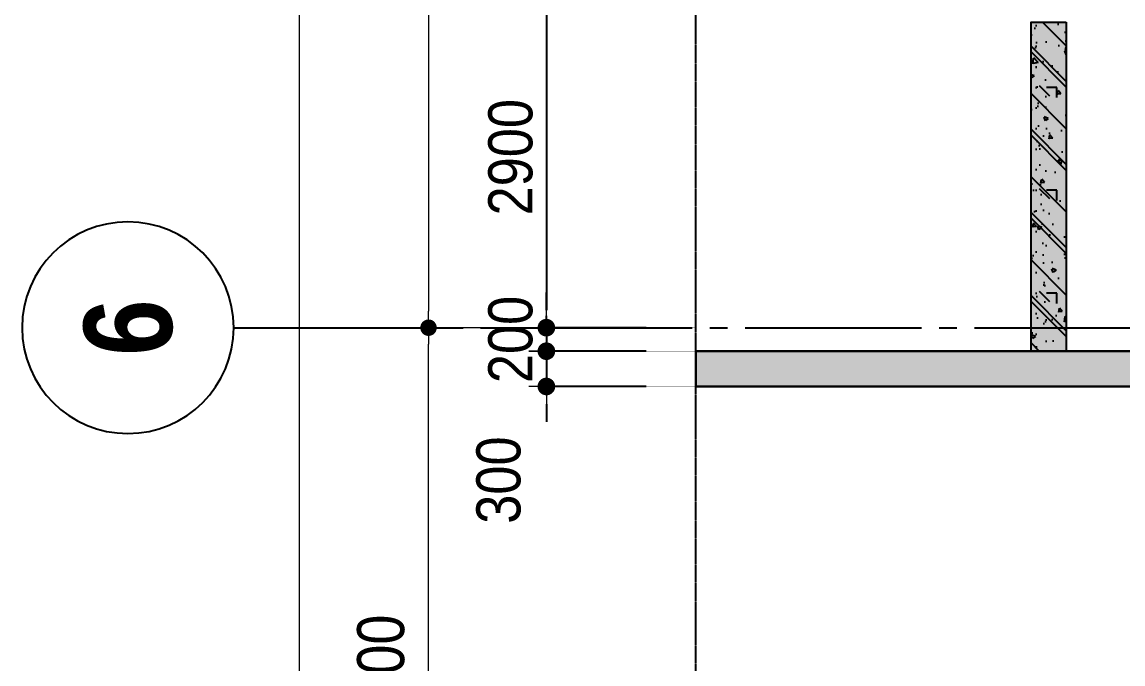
# Model space of a CAD drawing. Header units: millimetres. Extents: x -3973692 to -2843767, y 592734 to 838475.
# Drawn here: x -3277375 to -3268013, y 697371 to 702831 of the extents above; entities that cross this region are included whole.
import ezdxf
from ezdxf.enums import TextEntityAlignment as Align

# ---------------------------------------------------------------- set-up
doc = ezdxf.new("R2010")
doc.units = ezdxf.units.MM
doc.header["$MEASUREMENT"] = 0
doc.header["$PDMODE"] = 3
doc.header["$PDSIZE"] = -20
for name, pattern in [('CHG_XX_Luoi truc-Block B$0$MB_Luoi truc-150-TWB$0$Center101', [13, 10, -1, 1, -1]), ('DIVIDE2', [15.87499999999999, 6.349999999999998, -3.174999999999998, 0, -3.174999999999998, 0, -3.174999999999998]), ('HIDDEN5', [2.8375, 1.25, -1.5875])]:
    doc.linetypes.add(name, pattern=pattern)
doc.layers.get('0').update_dxf_attribs({"lineweight": 9})
doc.layers.get('Defpoints').update_dxf_attribs({"color": 10, "lineweight": 0})
for name, color, linetype, lineweight in [("'S_General_Dim_1", 1, 'Continuous', 18), ("'S_General_Divide_3 Intermediate", 3, 'DIVIDE2', 40), ('CHG_XX_Cot_Block B-T2-3$0$DBAO', 3, 'Continuous', 13), ('CHG_XX_Luoi truc-Block B$0$Dim 200', 1, 'Continuous', 5)]:
    doc.layers.add(name, color=color, linetype=linetype, lineweight=lineweight)
for name, color, linetype in [('CHG_XX_Cot_Block B-T2-3$0$MB_Cot tang 1$0$Concrete Hatch', 218, 'Continuous'), ('CHG_XX_Cot_Block B-T2-3$0$MB_Cot tang 1$0$Concrete Line', 6, 'Continuous'), ('CHG_XX_Cot_Block B-T2-3$0$MB_Cot tang 1$0$Concrete Solid', 216, 'Continuous'), ('CHG_XX_Cot_Block B-T2-3$0$mb_cot tang 4-8 twb$0$Concrete Hatch', 218, 'Continuous'), ('CHG_XX_Cot_Block B-T2-3$0$mb_cot tang 4-8 twb$0$Concrete Line', 6, 'Continuous'), ('CHG_XX_Cot_Block B-T2-3$0$mb_cot tang 4-8 twb$0$Concrete Solid', 216, 'Continuous'), ('CHG_XX_Luoi truc-Block B$0$MB_Luoi truc-150-TWB$0$Grid', 34, 'Continuous'), ('CHG_XX_Luoi truc-Block B$0$MB_Luoi truc-150-TWB$0$Grid Line', 251, 'CHG_XX_Luoi truc-Block B$0$MB_Luoi truc-150-TWB$0$Center101')]:
    doc.layers.add(name, color=color, linetype=linetype)
doc.styles.add('arial', font='arial.ttf', dxfattribs={"width": 0.85})
doc.styles.add('CHG_XX_Luoi truc-Block B$0$MB_Luoi truc-150-TWB$0$Grid A-F$0$VNI-HelveCB', font='')
doc.styles.add('CHG_XX_Luoi truc-Block B$0$Star-HelCon', font='')
doc.styles.get('CHG_XX_Luoi truc-Block B$0$MB_Luoi truc-150-TWB$0$Grid A-F$0$VNI-HelveCB').set_extended_font_data('VNI-Helve-Condense', bold=True)
doc.styles.get('CHG_XX_Luoi truc-Block B$0$Star-HelCon').set_extended_font_data('VNI-Helve-Condense')
doc.dimstyles.new('150', dxfattribs={"dimscale": 150, "dimtxt": 2.5, "dimasz": 1, "dimexe": 0, "dimexo": 0, "dimgap": 0.75, "dimtad": 1, "dimdec": 0, "dimzin": 9, "dimdsep": 46, "dimtxsty": 'arial', "dimblk1": 'DIMDOT', "dimblk2": 'DIMDOT', "dimsah": 1, "dimcen": 2, "dimdle": 3, "dimclre": 8, "dimclrt": 2, "dimadec": 0, "dimazin": 0, "dimtfac": 1, "dimtdec": 0, "dimtix": 1, "dimtmove": 2, "dimatfit": 3, "dimldrblk": 'DIMPIJL', "dimfxl": 1, "dimtvp": 1.8, "dimtolj": 1, "dimtzin": 0, "dimarcsym": 0})
doc.dimstyles.new('CHG_XX_Luoi truc-Block B$0$Dim 200', dxfattribs={"dimscale": 200, "dimtxt": 2, "dimasz": 0.7, "dimexe": 1, "dimexo": 1, "dimgap": 1, "dimtad": 1, "dimdec": 0, "dimzin": 12, "dimdsep": 46, "dimtxsty": 'CHG_XX_Luoi truc-Block B$0$Star-HelCon', "dimblk": 'CHG_XX_Luoi truc-Block B$0$_Dot', "dimcen": 1, "dimclrd": 256, "dimclre": 256, "dimclrt": 3, "dimadec": 0, "dimazin": 0, "dimtfac": 1, "dimtdec": 0, "dimtix": 1, "dimtmove": 2, "dimatfit": 3, "dimldrblk": 'CHG_XX_Luoi truc-Block B$0$HTT Arrow 30', "dimfxl": 1, "dimtolj": 1, "dimtzin": 0, "dimarcsym": 0})

# ---------------------------------------------------------------- blocks, each defined once
blk = doc.blocks.new('*U3043')
at = {"layer": 'CHG_XX_Luoi truc-Block B$0$MB_Luoi truc-150-TWB$0$Grid', "lineweight": -2}
blk.add_line((0, -3), (0, 0), dxfattribs=at)
blk.add_circle((0, -9), 6, dxfattribs=at)
at = {"layer": 'CHG_XX_Luoi truc-Block B$0$MB_Luoi truc-150-TWB$0$Grid Line'}
blk.add_line((0, 0), (0, 189), dxfattribs=at)
at = {"layer": 'CHG_XX_Luoi truc-Block B$0$MB_Luoi truc-150-TWB$0$Grid', "lineweight": -2, "style": 'CHG_XX_Luoi truc-Block B$0$MB_Luoi truc-150-TWB$0$Grid A-F$0$VNI-HelveCB'}
for tag, p in [('GRIDSUB', (0, 198)), ('GRID', (0, -9))]:
    blk.add_attdef(tag, text='', height=5, dxfattribs=at).set_placement(p, align=Align.MIDDLE)
blk = doc.blocks.new('CHG_XX_Luoi truc-Block B$0$_Dot')
at = {"color": 0, "linetype": 'ByBlock', "lineweight": -2}
blk.add_line((-0.5, 0), (-1, 0), dxfattribs=at)
at = {"color": 0, "linetype": 'ByBlock', "const_width": 0.5}
blk.add_lwpolyline([(-0.25, 0, 1), (0.25, 0, 1)], format="xyb", close=True, dxfattribs=at)
blk = doc.blocks.new('*D3057')
at = {"layer": 'CHG_XX_Luoi truc-Block B$0$Dim 200', "lineweight": -2, "transparency": 16777216}
for p, q in [((8025464.087942476, 1071248.634998515), (8023615.11232847, 1071248.634998515)), ((8023815.11232847, 1071108.634998515), (8023815.11232847, 1063988.634998515)), ((8025464.087942476, 1063848.634998515), (8023615.11232847, 1063848.634998515))]:
    blk.add_line(p, q, dxfattribs=at)
at = {"layer": 'Defpoints', "color": 0, "transparency": 16777216}
for p in [(8025664.087942476, 1071248.634998515), (8023815.11232847, 1063848.634998515), (8025664.087942476, 1063848.634998515)]:
    blk.add_point(p, dxfattribs=at)
at = {"layer": 'CHG_XX_Luoi truc-Block B$0$Dim 200', "lineweight": -2, "transparency": 16777216, "xscale": 140, "yscale": 140, "zscale": 140}
for p, rotation in [((8023815.11232847, 1071248.634998515), 90), ((8023815.11232847, 1063848.634998515), 270)]:
    blk.add_blockref('CHG_XX_Luoi truc-Block B$0$_Dot', p, dxfattribs=dict(at, rotation=rotation))
at = {"layer": 'CHG_XX_Luoi truc-Block B$0$Dim 200', "color": 3, "transparency": 16777216, "insert": (8023410.845661803, 1067548.634998517), "char_height": 400, "attachment_point": 5, "rotation": 90, "style": 'CHG_XX_Luoi truc-Block B$0$Star-HelCon'}
blk.add_mtext('\\A1;7400', dxfattribs=at)
blk = doc.blocks.new('CHG_XX_Luoi truc-Block B$0$HTT Arrow 30')
blk.add_hatch(color=256).paths.add_polyline_path([(-2.5, 0.3750000000000002), (-2.5, -0.3749999999999998), (0, 0)])
at = {"color": 0, "linetype": 'ByBlock', "lineweight": -2}
for p, q in [((0, 0), (-2.5, 0.3750000000000002)), ((-2.5, -0.3749999999999998), (-2.5, 0.3750000000000002)), ((0, 0), (-2.5, -0.3749999999999998))]:
    blk.add_line(p, q, dxfattribs=at)
blk = doc.blocks.new('*D3045')
at = {"layer": 'CHG_XX_Luoi truc-Block B$0$Dim 200', "lineweight": -2, "transparency": 16777216}
for p, q in [((8024551.736513704, 1125848.634998515), (8022515.368761293, 1125848.634998515)), ((8022715.368761293, 1125708.634998515), (8022715.368761293, 1047588.634998515)), ((8023790.975346348, 1047448.634998515), (8022515.368761293, 1047448.634998515))]:
    blk.add_line(p, q, dxfattribs=at)
at = {"layer": 'Defpoints', "color": 0, "transparency": 16777216}
for p in [(8024751.736513704, 1125848.634998515), (8022715.368761293, 1047448.634998515), (8023990.975346348, 1047448.634998515)]:
    blk.add_point(p, dxfattribs=at)
at = {"layer": 'CHG_XX_Luoi truc-Block B$0$Dim 200', "lineweight": -2, "transparency": 16777216, "xscale": 140, "yscale": 140, "zscale": 140}
for p, rotation in [((8022715.368761293, 1125848.634998515), 90), ((8022715.368761293, 1047448.634998515), 270)]:
    blk.add_blockref('CHG_XX_Luoi truc-Block B$0$_Dot', p, dxfattribs=dict(at, rotation=rotation))
at = {"layer": 'CHG_XX_Luoi truc-Block B$0$Dim 200', "color": 3, "transparency": 16777216, "insert": (8022311.102094626, 1086648.634998517), "char_height": 400, "attachment_point": 5, "rotation": 90, "style": 'CHG_XX_Luoi truc-Block B$0$Star-HelCon'}
blk.add_mtext('\\A1;78400', dxfattribs=at)
blk = doc.blocks.new('*D3046')
at = {"layer": 'CHG_XX_Luoi truc-Block B$0$Dim 200', "lineweight": -2, "transparency": 16777216}
for p, q in [((8025264.087942476, 1063848.634998515), (8023615.11232847, 1063848.634998515)), ((8023815.11232847, 1058088.635013878), (8023815.11232847, 1063708.634998515)), ((8025167.151533232, 1057948.635013878), (8023615.11232847, 1057948.635013878))]:
    blk.add_line(p, q, dxfattribs=at)
at = {"layer": 'Defpoints', "color": 0, "transparency": 16777216}
for p in [(8023815.11232847, 1063848.634998515), (8025464.087942476, 1063848.634998515), (8025367.151533232, 1057948.635013878)]:
    blk.add_point(p, dxfattribs=at)
at = {"layer": 'CHG_XX_Luoi truc-Block B$0$Dim 200', "lineweight": -2, "transparency": 16777216, "xscale": 140, "yscale": 140, "zscale": 140}
for p, rotation in [((8023815.11232847, 1063848.634998515), 90), ((8023815.11232847, 1057948.635013878), 270)]:
    blk.add_blockref('CHG_XX_Luoi truc-Block B$0$_Dot', p, dxfattribs=dict(at, rotation=rotation))
at = {"layer": 'CHG_XX_Luoi truc-Block B$0$Dim 200', "color": 3, "transparency": 16777216, "insert": (8023410.845661803, 1060898.635006198), "char_height": 400, "attachment_point": 5, "rotation": 90, "style": 'CHG_XX_Luoi truc-Block B$0$Star-HelCon'}
blk.add_mtext('\\A1;5900', dxfattribs=at)
blk = doc.blocks.new('*U3031')
at = {"layer": 'CHG_XX_Cot_Block B-T2-3$0$mb_cot tang 4-8 twb$0$Concrete Hatch'}
h = blk.add_hatch(dxfattribs=at)
h.set_pattern_fill('CONCRETE', color=256, scale=50, style=0, pattern_type=2)
h.set_pattern_definition([(45, (-6900, -49.99999999999986), (-176.7766952966369, 176.7766952966369), []), (45, (-6900, 1.4210854715202e-13), (-353.5533905932737, 353.5533905932738), []), (49.99999999999999, (-6900, -49.99999999999986), (358.6300913003767, -31.37606749129755), [37.5, -412.5]), (355, (-6900, -49.99999999999986), (-69.3756668065, 376.0960668500059), [30, -330]), (100.4514, (-6870.11416, -52.61466999999985), (289.2546908570108, 344.7197710304768), [31.870095, -350.571056]), (46.18420000000002, (-6900, 50.00000000000014), (533.6205243128222, -82.75950716450905), [56.24999999999997, -618.7499999999995]), (96.6356, (-6855.5316275, 43.10334650000013), (467.3313527743517, 487.0589354502209), [47.805144, -525.8565]), (351.1842, (-6900, 50.00000000000014), (467.3309725668136, 487.0593004626623), [45, -495]), (21, (-6850, 25.00000000000014), (298.4535260592309, -201.3094453326694), [37.5, -412.5]), (326.0000000000001, (-6850, 25.00000000000014), (121.6576659607909, 362.5750225234265), [30, -330]), (71.4514, (-6825.1288835, 8.224197000000146), (420.111314290745, 161.2652483549762), [31.870095, -350.571056]), (37.50000000000001, (-6900, -49.99999999999986), (6.079927658645334, 166.4469269156558), [0, -326, 0, -335, 0, -331.25]), (7.499999999999999, (-6900, -49.99999999999986), (131.5347687210743, 197.2058559411801), [0, -191, 0, -318.5, 0, -126.25]), (327.5, (-7011.5, -49.99999999999986), (266.9112180862045, -11.2774358671899), [0, -125, 0, -390, 0, -517.5]), (317.5, (-7061.5, -49.99999999999986), (291.5930846711931, 50.05249116615882), [0, -162.5, 0, -259, 0, -367.5]), (0, (-6725, 125.0000000000001), (0, 875), [87.5, -787.5]), (0, (-6462.5, 300.0000000000001), (0, 875), [87.5, -787.5]), (0, (-6637.5, 650.0000000000001), (0, 875), [87.5, -350, 87.5, -350]), (90, (-6725, 125.0000000000001), (-875, 5.35782974626967e-14), [87.5, -787.5]), (90, (-6637.5, 650.0000000000001), (-875, 5.35782974626967e-14), [87.5, -787.5]), (90, (-6375, 300.0000000000001), (-875, 5.35782974626967e-14), [87.5, -787.5]), (90, (-6200, 562.5000000000001), (-875, 5.35782974626967e-14), [87.5, -787.5]), (135, (-6637.5, 125.0000000000001), (-875.016357447105, 8.881784197001252e-14), [123.76, -1113.7]), (135, (-6550, 650.0000000000001), (-875.016357447105, 8.881784197001252e-14), [123.76, -1113.7]), (45, (-6462.5, 300.0000000000001), (8.881784197001252e-14, 875.016357447105), [123.76, -247.485, 123.76, -742.455]), (0, (-7075, -49.99999999999986), (87.5, 87.5), [-175, 0])])
h.paths.add_polyline_path([(-8650, 150), (-8650, -149.9999999999999), (1800, -150), (1800, 150)])
at = {"layer": 'CHG_XX_Cot_Block B-T2-3$0$mb_cot tang 4-8 twb$0$Concrete Solid'}
blk.add_hatch(color=256, dxfattribs=at).paths.add_polyline_path([(-8650, 150), (-8650, -149.9999999999999), (1800, -150), (1800, 150)])
at = {"layer": 'CHG_XX_Cot_Block B-T2-3$0$mb_cot tang 4-8 twb$0$Concrete Line'}
blk.add_lwpolyline([(-8650, 150), (-8650, -149.9999999999999), (1800, -150), (1800, 150)], close=True, dxfattribs=at)
blk = doc.blocks.new('*U3033')
at = {"layer": 'CHG_XX_Cot_Block B-T2-3$0$MB_Cot tang 1$0$Concrete Hatch'}
h = blk.add_hatch(dxfattribs=at)
h.set_pattern_fill('CONCRETE', color=256, scale=50, style=0, pattern_type=2)
h.set_pattern_definition([(45, (-6900, -49.99999999999986), (-176.7766952966369, 176.7766952966369), []), (45, (-6900, 1.4210854715202e-13), (-353.5533905932737, 353.5533905932738), []), (49.99999999999999, (-6900, -49.99999999999986), (358.6300913003767, -31.37606749129755), [37.5, -412.5]), (355, (-6900, -49.99999999999986), (-69.3756668065, 376.0960668500059), [30, -330]), (100.4514, (-6870.11416, -52.61466999999985), (289.2546908570108, 344.7197710304768), [31.870095, -350.571056]), (46.18420000000001, (-6900, 50.00000000000014), (533.6205243128222, -82.75950716450905), [56.25, -618.75]), (96.6356, (-6855.5316275, 43.10334650000013), (467.3313527743517, 487.0589354502209), [47.805144, -525.8565]), (351.1842, (-6900, 50.00000000000014), (467.3309725668136, 487.0593004626623), [45, -495]), (21, (-6850, 25.00000000000014), (298.4535260592309, -201.3094453326694), [37.5, -412.5]), (326.0000000000001, (-6850, 25.00000000000014), (121.6576659607909, 362.5750225234265), [30, -330]), (71.4514, (-6825.1288835, 8.224197000000146), (420.111314290745, 161.2652483549762), [31.870095, -350.571056]), (37.50000000000001, (-6900, -49.99999999999986), (6.079927658645334, 166.4469269156558), [0, -326, 0, -335, 0, -331.25]), (7.499999999999999, (-6900, -49.99999999999986), (131.5347687210743, 197.2058559411801), [0, -191, 0, -318.5, 0, -126.25]), (327.5, (-7011.5, -49.99999999999986), (266.9112180862045, -11.2774358671899), [0, -125, 0, -390, 0, -517.5]), (317.5, (-7061.5, -49.99999999999986), (291.5930846711931, 50.05249116615882), [0, -162.5, 0, -259, 0, -367.5]), (0, (-6725, 125.0000000000001), (0, 875), [87.5, -787.5]), (0, (-6462.5, 300.0000000000001), (0, 875), [87.5, -787.5]), (0, (-6637.5, 650.0000000000001), (0, 875), [87.5, -350, 87.5, -350]), (90, (-6725, 125.0000000000001), (-875, 5.35782974626967e-14), [87.5, -787.5]), (90, (-6637.5, 650.0000000000001), (-875, 5.35782974626967e-14), [87.5, -787.5]), (90, (-6375, 300.0000000000001), (-875, 5.35782974626967e-14), [87.5, -787.5]), (90, (-6200, 562.5000000000001), (-875, 5.35782974626967e-14), [87.5, -787.5]), (135, (-6637.5, 125.0000000000001), (-875.016357447105, 8.881784197001252e-14), [123.76, -1113.7]), (135, (-6550, 650.0000000000001), (-875.016357447105, 8.881784197001252e-14), [123.76, -1113.7]), (45, (-6462.5, 300.0000000000001), (8.881784197001252e-14, 875.016357447105), [123.76, -247.485, 123.76, -742.455]), (0, (-7075, -49.99999999999986), (87.5, 87.5), [-175, 0])])
h.paths.add_polyline_path([(-8650, 150), (-8650, -149.9999999999999), (1800, -150), (1800, 150)])
at = {"layer": 'CHG_XX_Cot_Block B-T2-3$0$MB_Cot tang 1$0$Concrete Solid'}
blk.add_hatch(color=256, dxfattribs=at).paths.add_polyline_path([(-8650, 150), (-8650, -149.9999999999999), (1800, -150), (1800, 150)])
at = {"layer": 'CHG_XX_Cot_Block B-T2-3$0$MB_Cot tang 1$0$Concrete Line'}
blk.add_lwpolyline([(-8650, 150), (-8650, -149.9999999999999), (1800, -150), (1800, 150)], close=True, dxfattribs=at)
blk = doc.blocks.new('*U3034')
at = {"layer": 'CHG_XX_Cot_Block B-T2-3$0$MB_Cot tang 1$0$Concrete Hatch'}
h = blk.add_hatch(dxfattribs=at)
h.set_pattern_fill('CONCRETE', color=256, scale=50, style=0, pattern_type=2)
h.set_pattern_definition([(45, (-250, 2450.000000000058), (-176.7766952966369, 176.7766952966369), []), (45, (-250, 2500.000000000058), (-353.5533905932737, 353.5533905932738), []), (49.99999999999999, (-250, 2450.000000000058), (358.6300913003767, -31.37606749129755), [37.5, -412.5]), (355, (-250, 2450.000000000058), (-69.3756668065, 376.0960668500059), [30, -330]), (100.4514, (-220.11416, 2447.385330000058), (289.2546908570108, 344.7197710304768), [31.870095, -350.571056]), (46.18420000000001, (-250, 2550.000000000058), (533.6205243128222, -82.75950716450905), [56.25, -618.75]), (96.6356, (-205.5316275, 2543.103346500058), (467.3313527743517, 487.0589354502209), [47.805144, -525.8565]), (351.1842, (-250, 2550.000000000058), (467.3309725668136, 487.0593004626623), [45, -495]), (21, (-200, 2525.000000000058), (298.4535260592309, -201.3094453326694), [37.5, -412.5]), (326.0000000000001, (-200, 2525.000000000058), (121.6576659607909, 362.5750225234265), [30, -330]), (71.4514, (-175.1288835, 2508.224197000058), (420.111314290745, 161.2652483549762), [31.870095, -350.571056]), (37.50000000000001, (-250, 2450.000000000058), (6.079927658645334, 166.4469269156558), [0, -326, 0, -335, 0, -331.25]), (7.499999999999999, (-250, 2450.000000000058), (131.5347687210743, 197.2058559411801), [0, -191, 0, -318.5, 0, -126.25]), (327.5, (-361.5, 2450.000000000058), (266.9112180862045, -11.2774358671899), [0, -125, 0, -390, 0, -517.5]), (317.5, (-411.5, 2450.000000000058), (291.5930846711931, 50.05249116615882), [0, -162.5, 0, -259, 0, -367.5]), (0, (-75, 2625.000000000058), (0, 875), [87.5, -787.5]), (0, (187.5, 2800.000000000058), (0, 875), [87.5, -787.5]), (0, (12.5, 3150.000000000058), (0, 875), [87.5, -350, 87.5, -350]), (90, (-75, 2625.000000000058), (-875, 5.35782974626967e-14), [87.5, -787.5]), (90, (12.5, 3150.000000000058), (-875, 5.35782974626967e-14), [87.5, -787.5]), (90, (275, 2800.000000000058), (-875, 5.35782974626967e-14), [87.5, -787.5]), (90, (450, 3062.500000000058), (-875, 5.35782974626967e-14), [87.5, -787.5]), (135, (12.5, 2625.000000000058), (-875.016357447105, 8.881784197001252e-14), [123.76, -1113.7]), (135, (100, 3150.000000000058), (-875.016357447105, 8.881784197001252e-14), [123.76, -1113.7]), (45, (187.5, 2800.000000000058), (8.881784197001252e-14, 875.016357447105), [123.76, -247.485, 123.76, -742.455]), (0, (-425, 2450.000000000058), (87.5, 87.5), [-175, 0])])
h.paths.add_polyline_path([(-250, 2650.000000000058), (-250, -149.9999999999999), (50, -150), (50, 2650.000000000058)])
at = {"layer": 'CHG_XX_Cot_Block B-T2-3$0$MB_Cot tang 1$0$Concrete Solid'}
blk.add_hatch(color=256, dxfattribs=at).paths.add_polyline_path([(-250, 2650.000000000058), (-250, -149.9999999999999), (50, -150), (50, 2650.000000000058)])
at = {"layer": 'CHG_XX_Cot_Block B-T2-3$0$MB_Cot tang 1$0$Concrete Line'}
blk.add_lwpolyline([(-250, 2650.000000000058), (-250, -149.9999999999999), (50, -150), (50, 2650.000000000058)], close=True, dxfattribs=at)
blk = doc.blocks.new('DIMDOT')
for p, q in [((0, -1), (0, 1)), ((1, 0), (-1, 0))]:
    blk.add_line(p, q)
at = {"const_width": 0.5}
blk.add_lwpolyline([(-0.25, 0, 1), (0.25, 0, 1)], format="xyb", close=True, dxfattribs=at)
blk = doc.blocks.new('*D777')
at = {"layer": "'S_General_Dim_1", "color": 8, "linetype": 'HIDDEN5', "lineweight": -2, "transparency": 16777216}
for p, q in [((-3271645.198556936, 703131.0114495864), (-3272916.35560736, 703131.0114495864)), ((-3271645.198556936, 700231.0114495863), (-3272916.35560736, 700231.0114495863))]:
    blk.add_line(p, q, dxfattribs=at)
at = {"layer": "'S_General_Dim_1", "color": 0, "lineweight": -2, "transparency": 16777216}
blk.add_line((-3272916.35560736, 702981.0114495864), (-3272916.35560736, 700381.0114495863), dxfattribs=at)
at = {"layer": 'Defpoints', "color": 0, "transparency": 16777216}
for p in [(-3271645.198556936, 703131.0114495864), (-3272916.35560736, 700231.0114495863), (-3271645.198556936, 700231.0114495863)]:
    blk.add_point(p, dxfattribs=at)
at = {"layer": "'S_General_Dim_1", "color": 0, "lineweight": -2, "transparency": 16777216, "xscale": 150, "yscale": 150, "zscale": 150}
for p, rotation in [((-3272916.35560736, 703131.0114495864), 90), ((-3272916.35560736, 700231.0114495863), 270)]:
    blk.add_blockref('DIMDOT', p, dxfattribs=dict(at, rotation=rotation))
at = {"layer": "'S_General_Dim_1", "color": 2, "transparency": 16777216, "insert": (-3273220.320477754, 701681.0114495871), "char_height": 375, "attachment_point": 5, "rotation": 90, "style": 'arial'}
blk.add_mtext('\\A1;2900', dxfattribs=at)
blk = doc.blocks.new('DIMPIJL')
at = {"linetype": 'ByBlock'}
blk.add_solid([(-2.5, 0.4166666666666686), (-2.5, -0.4166666666666686), (0, 0)], dxfattribs=at)
blk = doc.blocks.new('*D778')
at = {"layer": "'S_General_Dim_1", "color": 0, "lineweight": -2, "transparency": 16777216}
for p, q in [((-3272916.355607363, 700381.0114495863), (-3272916.355607363, 700531.0114495863)), ((-3272916.355607363, 700231.0114495863), (-3272916.355607363, 700031.0114447172)), ((-3272916.355607363, 699881.0114447172), (-3272916.355607363, 699731.0114447172))]:
    blk.add_line(p, q, dxfattribs=at)
at = {"layer": "'S_General_Dim_1", "color": 8, "linetype": 'HIDDEN5', "lineweight": -2, "transparency": 16777216}
for p, q in [((-3271645.198556936, 700231.0114495863), (-3272916.355607363, 700231.0114495863)), ((-3271645.198556935, 700031.0114447172), (-3272916.355607363, 700031.0114447172))]:
    blk.add_line(p, q, dxfattribs=at)
at = {"layer": 'Defpoints', "color": 0, "transparency": 16777216}
for p in [(-3271645.198556936, 700231.0114495863), (-3272916.355607363, 700031.0114447172), (-3271645.198556935, 700031.0114447172)]:
    blk.add_point(p, dxfattribs=at)
at = {"layer": "'S_General_Dim_1", "color": 0, "lineweight": -2, "transparency": 16777216, "xscale": 150, "yscale": 150, "zscale": 150}
for p, rotation in [((-3272916.355607363, 700231.0114495863), 270), ((-3272916.355607363, 700031.0114447172), 90)]:
    blk.add_blockref('DIMDOT', p, dxfattribs=dict(at, rotation=rotation))
at = {"layer": "'S_General_Dim_1", "color": 2, "transparency": 16777216, "insert": (-3273220.320477758, 700131.0114471526), "char_height": 375, "attachment_point": 5, "rotation": 90, "style": 'arial'}
blk.add_mtext('\\A1;200', dxfattribs=at)
blk = doc.blocks.new('*D779')
at = {"layer": "'S_General_Dim_1", "color": 0, "lineweight": -2, "transparency": 16777216}
for p, q in [((-3272916.355607365, 700181.0114447172), (-3272916.355607365, 700331.0114447172)), ((-3272916.355607365, 700031.0114447172), (-3272916.355607365, 699731.0114447172)), ((-3272916.355607365, 699581.0114447172), (-3272916.355607365, 699431.0114447172))]:
    blk.add_line(p, q, dxfattribs=at)
at = {"layer": "'S_General_Dim_1", "color": 8, "linetype": 'HIDDEN5', "lineweight": -2, "transparency": 16777216}
for p, q in [((-3271645.198556935, 700031.0114447172), (-3272916.355607365, 700031.0114447172)), ((-3271645.198556936, 699731.0114447172), (-3272916.355607365, 699731.0114447172))]:
    blk.add_line(p, q, dxfattribs=at)
at = {"layer": 'Defpoints', "color": 0, "transparency": 16777216}
for p in [(-3271645.198556935, 700031.0114447172), (-3272916.355607365, 699731.0114447172), (-3271645.198556936, 699731.0114447172)]:
    blk.add_point(p, dxfattribs=at)
at = {"layer": "'S_General_Dim_1", "color": 0, "lineweight": -2, "transparency": 16777216, "xscale": 150, "yscale": 150, "zscale": 150}
for p, rotation in [((-3272916.355607365, 700031.0114447172), 270), ((-3272916.355607365, 699731.0114447172), 90)]:
    blk.add_blockref('DIMDOT', p, dxfattribs=dict(at, rotation=rotation))
at = {"layer": "'S_General_Dim_1", "color": 2, "transparency": 16777216, "insert": (-3273321.812633269, 698934.7441366046), "char_height": 375, "attachment_point": 5, "rotation": 90, "style": 'arial'}
blk.add_mtext('\\A1;300', dxfattribs=at)
blk = doc.blocks.new('CHG_XX_Luoi truc-Block B', base_point=(8026088.360705459, 1047448.634998515))
at = {"layer": 'CHG_XX_Luoi truc-Block B$0$MB_Luoi truc-150-TWB$0$Grid Line'}
blk.add_line((8026088.360705459, 1046158.106275458), (8026088.360705459, 1128272.58077566), dxfattribs=at)
at = {"layer": 'CHG_XX_Luoi truc-Block B$0$MB_Luoi truc-150-TWB$0$Grid'}
ref = blk.add_blockref('*U3043', (8022608.235654154, 1063848.634998515), dxfattribs=dict(at, xscale=-150, yscale=150, zscale=150, rotation=270))
ref.add_attrib('GRID', '9', dxfattribs={"lineweight": -2, "height": 750, "rotation": 270, "style": 'CHG_XX_Luoi truc-Block B$0$MB_Luoi truc-150-TWB$0$Grid A-F$0$VNI-HelveCB'}).set_placement((8021258.235654154, 1063848.634998515), align=Align.MIDDLE)
at = {"layer": 'CHG_XX_Luoi truc-Block B$0$Dim 200'}
for base, p1, p2, picture, middle in [((8022715.368761293, 1047448.634998515), (8024751.736513704, 1125848.634998515), (8023990.975346348, 1047448.634998515), '*D3045', (8022311.102094626, 1086648.634998517)), ((8023815.11232847, 1063848.634998515), (8025664.087942476, 1071248.634998515), (8025664.087942476, 1063848.634998515), '*D3057', (8023410.845661803, 1067548.634998517)), ((8023815.11232847, 1063848.634998515), (8025367.151533232, 1057948.635013878), (8025464.087942476, 1063848.634998515), '*D3046', (8023410.845661803, 1060898.635006198))]:
    dim = blk.add_linear_dim(base=base, p1=p1, p2=p2, angle=90, dimstyle='CHG_XX_Luoi truc-Block B$0$Dim 200', dxfattribs=at)
    dim.commit()
    dim.dimension.update_dxf_attribs({"geometry": picture, "text_midpoint": middle})
blk = doc.blocks.new('CHG_XX_Cot_Block B-T2-3', base_point=(8026088.360705459, 1047448.634998515))
at = {"layer": 'CHG_XX_Cot_Block B-T2-3$0$DBAO'}
blk.add_blockref('CHG_XX_Luoi truc-Block B', (8026088.360705459, 1047448.634998515), dxfattribs=at)
at = {"layer": 'CHG_XX_Cot_Block B-T2-3$0$MB_Cot tang 1$0$Concrete Line', "xscale": -1}
for name, p in [('*U3034', (8028988.360705458, 1063798.634993646)), ('*U3033', (8027888.360705459, 1063498.634993646))]:
    blk.add_blockref(name, p, dxfattribs=at)
at = {"layer": 'CHG_XX_Cot_Block B-T2-3$0$mb_cot tang 4-8 twb$0$Concrete Line', "rotation": 180}
blk.add_blockref('*U3031', (8027888.360705459, 1063498.634993646), dxfattribs=at)

msp = doc.modelspace()

# ---------------------------------------------------------------- block references
at = {"layer": "'S_General_Divide_3 Intermediate"}
msp.add_blockref('CHG_XX_Cot_Block B-T2-3', (-3271645.198556934, 683831.0114495861), dxfattribs=at)

# ---------------------------------------------------------------- dimensions: what is measured, and where the dimension line sits
at = {"layer": "'S_General_Dim_1"}
for base, p1, p2, picture, middle in [((-3272916.35560736, 700231.0114495863), (-3271645.198556934, 703131.0114495861), (-3271645.198556934, 700231.011449586), '*D777', (-3273220.320477754, 701681.0114495871)), ((-3272916.355607363, 700031.0114447172), (-3271645.198556934, 700231.011449586), (-3271645.198556933, 700031.011444717), '*D778', (-3273220.320477758, 700131.0114471526))]:
    dim = msp.add_linear_dim(base=base, p1=p1, p2=p2, angle=90, dimstyle='150', dxfattribs=at)
    dim.commit()
    dim.dimension.update_dxf_attribs({"geometry": picture, "text_midpoint": middle})
dim = msp.add_linear_dim(base=(-3272916.355607365, 699731.0114447172), p1=(-3271645.198556933, 700031.011444717), p2=(-3271645.198556934, 699731.011444717), angle=90, dimstyle='150', dxfattribs=at)
dim.commit()
dim.dimension.update_dxf_attribs({"geometry": '*D779', "text_midpoint": (-3273321.812633269, 698934.7441366046), "dimtype": 160})

doc.saveas('drawing.dxf')
